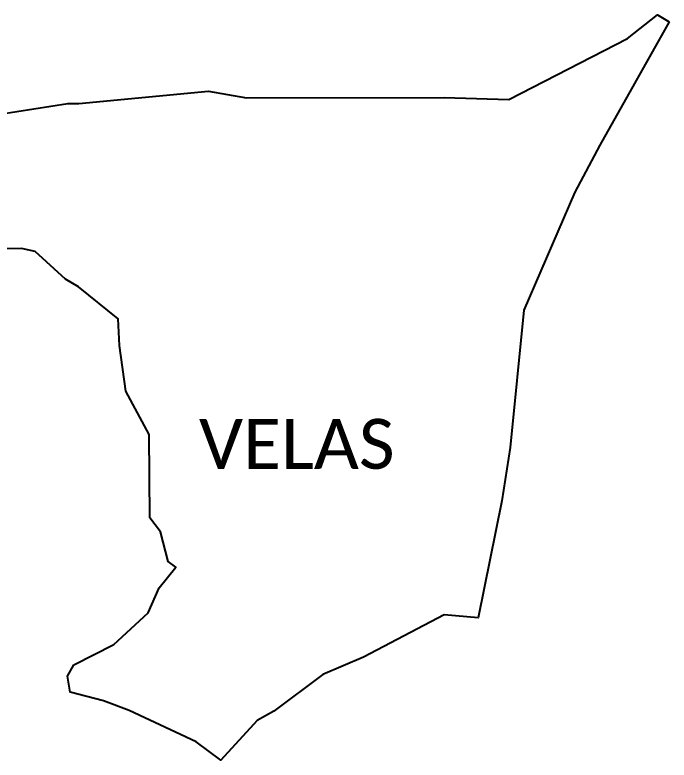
# Model space of a CAD drawing. Header units: metres. Extents: x 283999 to 288322, y 2013259 to 2015879.
# Drawn here: x 286357 to 288322, y 2013641 to 2015879 of the extents above; entities that cross this region are included whole.
import ezdxf

# ---------------------------------------------------------------- set-up
doc = ezdxf.new("R2010")
doc.units = ezdxf.units.M
doc.header["$MEASUREMENT"] = 0
doc.layers.add('VILLAGE BOUNDRY', color=10, linetype='Continuous')
doc.layers.add('VILLAGE NAME', color=250, linetype='Continuous')
doc.styles.get("Standard").update_dxf_attribs({"font": 'simplex.shx'})

msp = doc.modelspace()

# ---------------------------------------------------------------- linework, layer by layer
at = {"layer": 'VILLAGE BOUNDRY', "color": 3, "flags": 128}
msp.add_lwpolyline([(286515.6, 2013893.4), (286533.9, 2013927.3)], dxfattribs=at)
at = {"layer": 'VILLAGE BOUNDRY', "color": 3}
for points in [[(286311.1, 2015581.5, 0), (286516.7, 2015613.4, 0), (286549.1, 2015613, 0), (286938.6, 2015650.1, 0), (287053, 2015630.5, 0), (287647.1, 2015631.1, 0), (287841.2, 2015625.5, 0), (288197, 2015808.4, 0), (288287.7, 2015879.4, 0), (288322.4, 2015859.1, 0), (288322.4, 2015859.1, 0)], [(288322.4, 2015859.1, 0), (288114.5, 2015488.2, 0), (288039.3, 2015346.6, 0), (287886.2, 2014993.1, 0), (287845.4, 2014579.8, 0), (287820.1, 2014420.5, 0), (287749.2, 2014068.6, 0), (287647.2, 2014077.3, 0), (287404.1, 2013950.8, 0), (287282, 2013898.1, 0), (287135.3, 2013788.2, 0), (287085.2, 2013760, 0), (286976.1, 2013641.5, 0), (286901.6, 2013696, 0), (286700.1, 2013790.1, 0), (286623.9, 2013819.8, 0), (286523, 2013845.6, 0), (286515.6, 2013893.4, 0)], [(286533.9, 2013927.3, 0), (286654.2, 2013988.4, 0), (286757.2, 2014083.3, 0), (286790.3, 2014158.8, 0), (286840.8, 2014220.8, 0), (286817.6, 2014237.9, 0), (286794.6, 2014327.1, 0), (286762.6, 2014369.1, 0), (286760.8, 2014619, 0), (286690.4, 2014749.4, 0), (286671.5, 2014886.4, 0), (286667.8, 2014966.6, 0), (286548.1, 2015062.3, 0), (286509.6, 2015086, 0), (286418.5, 2015169, 0), (286377.3, 2015177.6, 0), (286278.6, 2015177.4, 0)]]:
    msp.add_polyline3d(points, dxfattribs=at)

# ---------------------------------------------------------------- texts
at = {"layer": 'VILLAGE NAME', "insert": (286910.1, 2014666.1), "char_height": 150, "attachment_point": 1}
msp.add_mtext_dynamic_manual_height_columns('{\\fCalibri|b0|i0|c0|p34;VELAS}', width=1877.914, gutter_width=1, heights=[0], dxfattribs=at)

doc.saveas('drawing.dxf')
